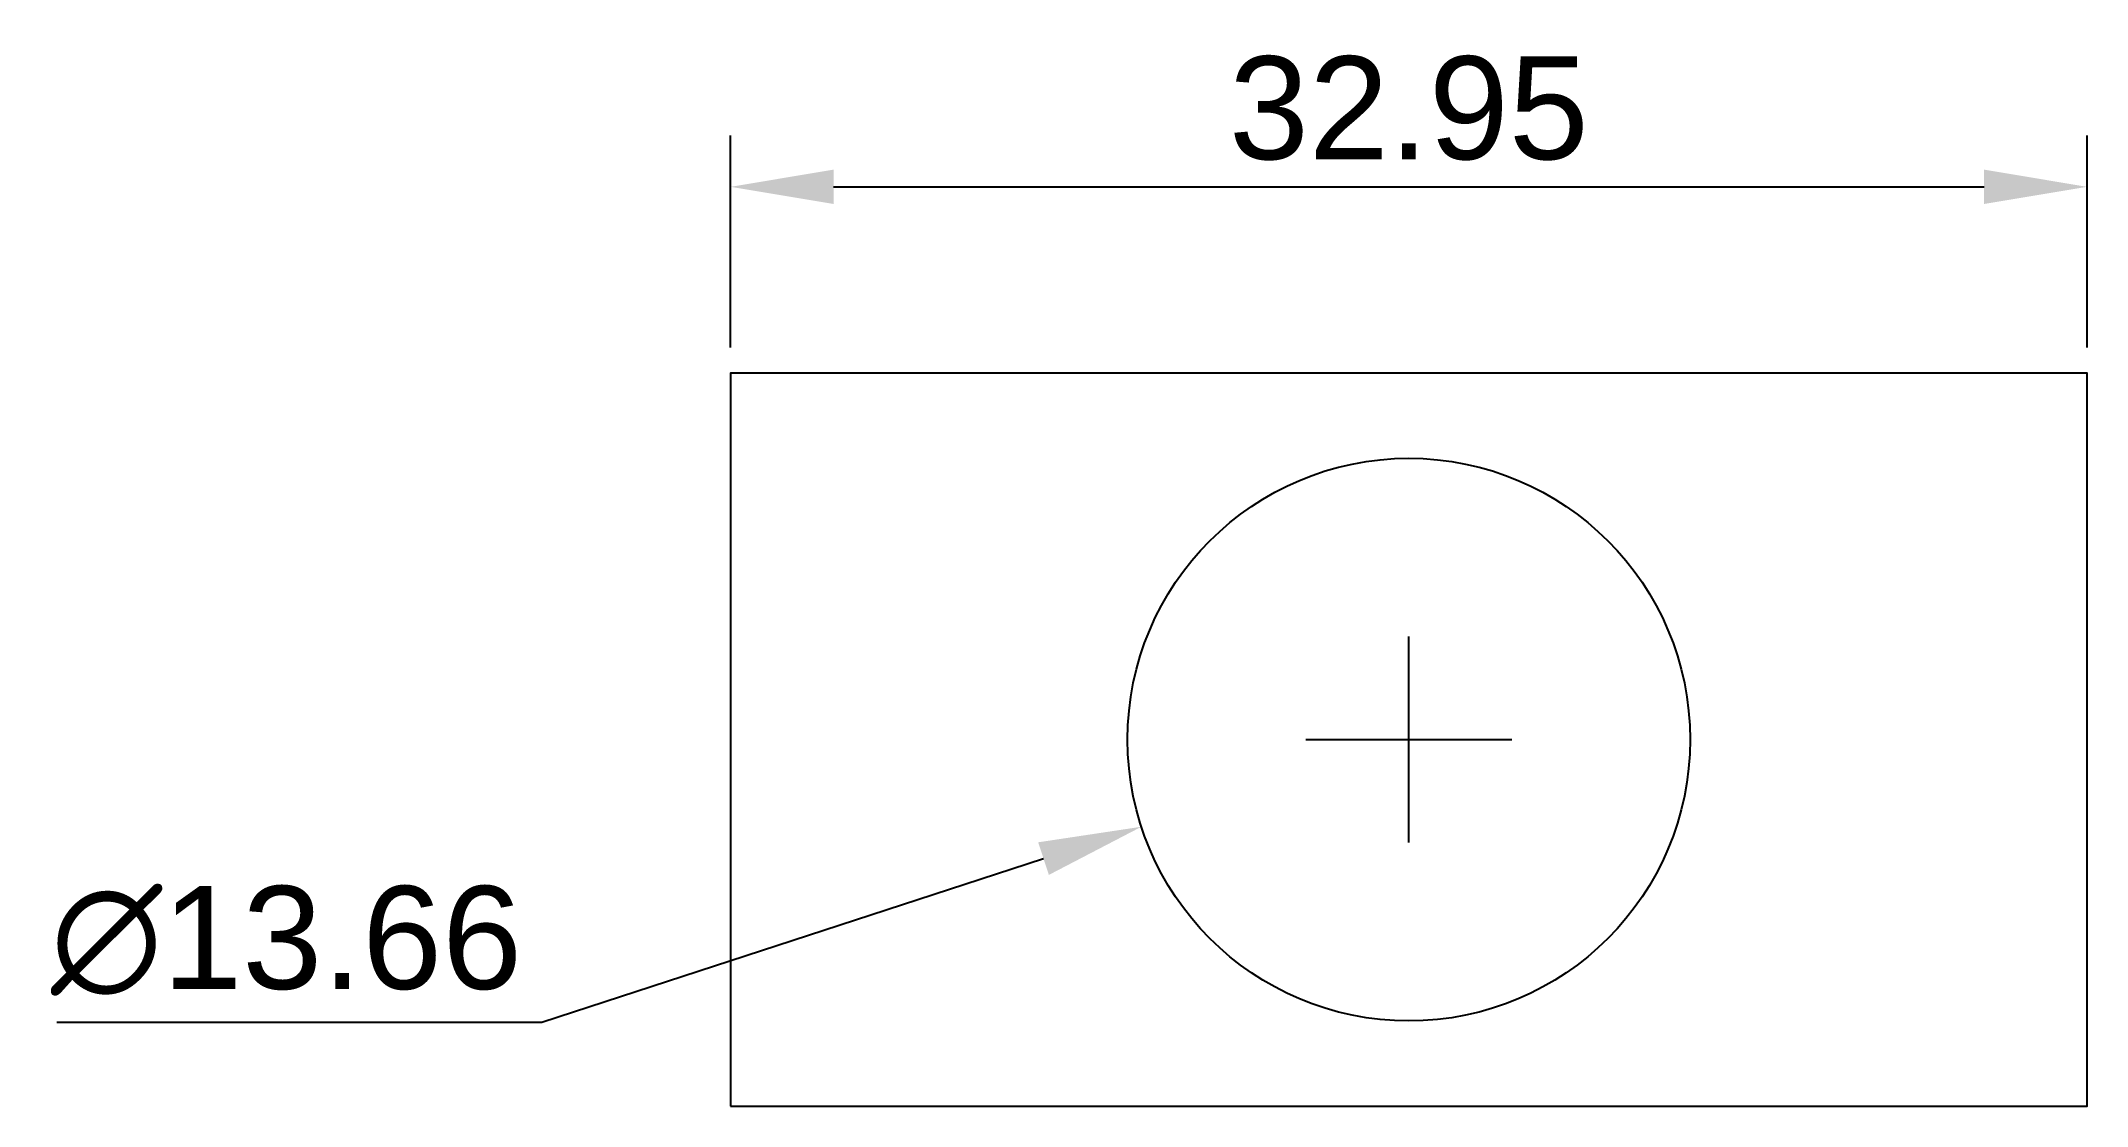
# Model space of a CAD drawing. Header units: millimetres. Extents: x 134.2 to 183.9, y 152.2 to 178.
import ezdxf

# ---------------------------------------------------------------- set-up
doc = ezdxf.new("R2010")
doc.units = ezdxf.units.MM
doc.styles.get("Standard").update_dxf_attribs({"font": 'arial.ttf'})
doc.dimstyles.new('ISO-25', dxfattribs={"dimtxt": 2.5, "dimasz": 2.5, "dimexe": 1.25, "dimexo": 0.625, "dimtad": 1, "dimtih": 1, "dimtoh": 1, "dimdsep": 46, "dimtxsty": 'Standard', "dimcen": 2.5, "dimadec": 0, "dimazin": 0, "dimtfac": 1, "dimtofl": 0, "dimtmove": 0, "dimatfit": 3, "dimfxl": 1, "dimarcsym": 0})

# ---------------------------------------------------------------- blocks, each defined once
blk = doc.blocks.new('*D1')
at = {"color": 0, "lineweight": -2, "transparency": 16777216}
for p, q in [((150.932, 170.587), (150.932, 175.737)), ((183.878, 170.587), (183.878, 175.737)), ((153.432, 174.487), (181.378, 174.487))]:
    blk.add_line(p, q, dxfattribs=at)
at = {"color": 0, "transparency": 16777216}
for points in [[(153.432, 174.904), (153.432, 174.07), (150.932, 174.487)], [(181.378, 174.904), (181.378, 174.07), (183.878, 174.487)]]:
    blk.add_solid(points, dxfattribs=at)
at = {"layer": 'Defpoints', "color": 0, "transparency": 16777216}
for p in [(183.878, 174.487), (150.932, 169.962), (183.878, 169.962)]:
    blk.add_point(p, dxfattribs=at)
at = {"color": 0, "transparency": 16777216, "insert": (167.405, 176.389), "char_height": 2.5, "attachment_point": 5}
blk.add_mtext('32.95', dxfattribs=at)
blk = doc.blocks.new('*D3')
at = {"color": 0, "lineweight": -2, "transparency": 16777216}
for p, q in [((167.405, 158.564), (167.405, 163.564)), ((164.905, 161.064), (169.905, 161.064)), ((146.349, 154.206), (158.532, 158.174)), ((134.569, 154.206), (146.349, 154.206))]:
    blk.add_line(p, q, dxfattribs=at)
at = {"color": 0, "transparency": 16777216}
blk.add_solid([(158.403, 158.57), (158.662, 157.778), (160.91, 158.948)], dxfattribs=at)
at = {"layer": 'Defpoints', "color": 0, "transparency": 16777216}
for p in [(173.9, 163.179), (160.91, 158.948)]:
    blk.add_point(p, dxfattribs=at)
at = {"color": 0, "transparency": 16777216, "insert": (140.146, 156.177), "char_height": 2.5, "attachment_point": 5}
blk.add_mtext('∅13.66', dxfattribs=at)

msp = doc.modelspace()

# ---------------------------------------------------------------- linework, layer by layer
at = {"color": 3}
msp.add_lwpolyline([(150.932, 152.165), (183.878, 152.165), (183.878, 169.962), (150.932, 169.962)], close=True, dxfattribs=at)
msp.add_circle((167.405, 161.064), 6.831, dxfattribs=at)

# ---------------------------------------------------------------- dimensions: what is measured, and where the dimension line sits
dim = msp.add_linear_dim(base=(183.878, 174.487), p1=(150.932, 169.962), p2=(183.878, 169.962), dimstyle='ISO-25')
dim.commit()
dim.dimension.update_dxf_attribs({"geometry": '*D1', "text_midpoint": (167.405, 174.487), "dimtype": 160})
dim = msp.add_diameter_dim_2p(p1=(173.9, 163.179), p2=(160.91, 158.948), dimstyle='ISO-25')
dim.commit()
dim.dimension.update_dxf_attribs({"geometry": '*D3', "text_midpoint": (140.146, 154.206), "dimtype": 163})

doc.saveas('drawing.dxf')
